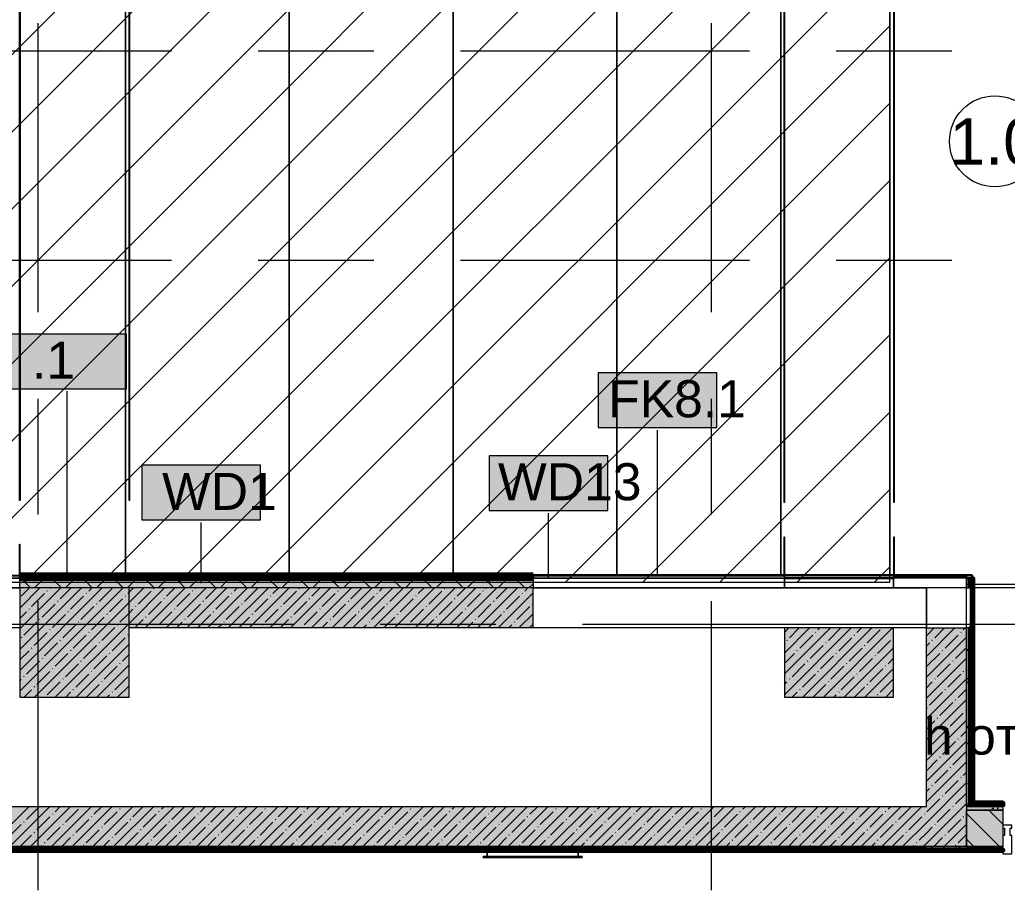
# Model space of a CAD drawing. Header units: millimetres. Extents: x -3817 to 677485, y -22715 to 103890.
# Drawn here: x 353102 to 358527, y 15459 to 20239 of the extents above; entities that cross this region are included whole.
import ezdxf

# ---------------------------------------------------------------- set-up
doc = ezdxf.new("R2010")
doc.units = ezdxf.units.MM
doc.layers.add('PDF _Геометрия', color=7, linetype='Continuous', true_color=0x1d1d1d)
doc.layers.add('PDF _Сплошная заливка', color=7, linetype='Continuous', true_color=0xffffff)
doc.layers.add('PDF _Текст', color=7, linetype='Continuous')
doc.styles.add('PDF GOST-Common', font='arial.ttf')

msp = doc.modelspace()

# ---------------------------------------------------------------- hatches: boundary and pattern name
at = {"layer": 'PDF _Сплошная заливка', "true_color": 0xff8000, "transparency": 33554559}
h = msp.add_hatch(color=30, dxfattribs=at)
h.paths.add_polyline_path([(357902.9, 17172), (357902.9, 17185), (357303.9, 17185), (357303.9, 17172)], flags=0)
h.paths.add_polyline_path([(358333.9, 17172), (358333.9, 17189), (358332.9, 17187), (358332.9, 17185), (358302.9, 17185), (358302.9, 17172), (358332.9, 17172)], flags=0)
h.paths.add_polyline_path([(349617.4, 17172), (349802.6, 17172), (349802.6, 17185), (349202.9, 17185), (349202.9, 17172), (349281.9, 17172)], flags=0)
h.paths.add_polyline_path([(357301.9, 17187), (357301.9, 17189), (355922.9, 17187)], flags=0)
h = msp.add_hatch(color=30, dxfattribs=at)
h.paths.add_polyline_path([(355922.9, 17172), (355922.9, 17189), (353102.9, 17187), (353102.9, 17172), (355656.5, 17172)], flags=0)
h.paths.add_polyline_path([(351544.9, 17172), (352242.9, 17172), (352242.9, 17189), (350786.8, 17187), (350786.8, 17172.5), (351544.9, 17172.5)], flags=0)
at = {"layer": 'PDF _Сплошная заливка', "transparency": 33554559}
h = msp.add_hatch(color=256, dxfattribs=at)
h.paths.add_polyline_path([(350786.8, 17119), (352242.9, 17119), (352242.9, 17159), (351567.4, 17159), (351567.4, 17155.5), (350786.8, 17155.5), (350786.8, 17136.5)], flags=0)
h.paths.add_polyline_path([(353102.9, 17119), (355922.9, 17119), (355922.9, 17159), (353102.9, 17159)], flags=0)
at = {"layer": 'PDF _Сплошная заливка', "true_color": 0xc0c0c0, "transparency": 33554559}
h = msp.add_hatch(color=9, dxfattribs=at)
h.paths.add_polyline_path([(351567.4, 17159), (352242.9, 17159), (352242.9, 17172), (351544.9, 17172), (351546.6, 17160.5), (351567.4, 17160.5)], flags=0)
h.paths.add_polyline_path([(355656.5, 17159), (355922.9, 17159), (355922.9, 17172), (353102.9, 17172), (353102.9, 17159)], flags=0)
at = {"layer": 'PDF _Сплошная заливка', "true_color": 0xff0080, "transparency": 33554559}
for points in [[(358332.9, 16899), (358339.9, 16899), (358339.9, 17172), (358332.9, 17172), (358332.9, 17119)], [(358322.9, 15936), (358339.9, 15936), (358339.9, 16899), (358322.9, 16899), (358322.9, 16342.1)]]:
    msp.add_hatch(color=230, dxfattribs=at).paths.add_polyline_path(points)
at = {"layer": 'PDF _Сплошная заливка', "transparency": 33554559}
h = msp.add_hatch(color=256, dxfattribs=at)
h.paths.add_polyline_path([(350786.8, 16899), (352242.9, 16899), (352242.9, 17119), (350786.8, 17119), (350786.8, 17048.2)], flags=0)
h.paths.add_polyline_path([(355922.9, 16899), (355922.9, 17119), (353702.9, 17119), (353702.9, 16899), (355656.5, 16899)], flags=0)
h.paths.add_polyline_path([(348342.9, 16899), (348342.9, 17119), (346003.1, 17119), (346003.1, 16899), (348275.4, 16899)], flags=0)
h.paths.add_polyline_path([(344102.9, 16899), (345403.1, 16899), (345403.1, 17119), (341722.9, 17119), (341722.9, 16899), (343162.9, 16899)], flags=0)
for points in [[(353102.9, 16519), (353702.9, 16519), (353702.9, 17119), (353102.9, 17119), (353102.9, 16899)], [(356998.5, 15699), (358082.9, 15699), (358082.9, 15919), (347502.9, 15919), (347502.9, 15699), (356327.5, 15699)]]:
    msp.add_hatch(color=256, dxfattribs=at).paths.add_polyline_path(points)
h = msp.add_hatch(color=256, dxfattribs=at)
h.paths.add_polyline_path([(358340.5, 15699), (358503.1, 15699), (358503.1, 15899), (358302.9, 15899), (358302.9, 15699)], flags=0)
h.paths.add_polyline_path([(360103.1, 15699), (360302.9, 15699), (360302.9, 15899), (360103.1, 15899)], flags=0)
at = {"layer": 'PDF _Сплошная заливка', "true_color": 0xff8000, "transparency": 33554559}
h = msp.add_hatch(color=30, dxfattribs=at)
h.paths.add_polyline_path([(360165.9, 15919), (360165.9, 15936), (360103.1, 15936), (360103.1, 15919)], flags=0)
h.paths.add_polyline_path([(358340.5, 15919), (358503.1, 15919), (358503.1, 15936), (358322.9, 15936), (358322.9, 15919)], flags=0)
at = {"layer": 'PDF _Сплошная заливка', "transparency": 33554559}
h = msp.add_hatch(color=256, dxfattribs=at)
h.paths.add_polyline_path([(358340.5, 15679), (358503.1, 15679), (358503.1, 15699), (347522.9, 15699), (347522.9, 15679), (356998.5, 15679)], flags=0)
h.paths.add_polyline_path([(361502.9, 15679), (361502.9, 15699), (360103.1, 15699), (360103.1, 15679), (361024.6, 15679)], flags=0)

# ---------------------------------------------------------------- linework, layer by layer
at = {"layer": 'PDF _Геометрия', "color": 8, "lineweight": 9, "true_color": 0x808080}
msp.add_lwpolyline([(357882.9, 17150), (357882.9, 28419), (349202.9, 28419), (349202.9, 28819), (342052.9, 28819), (342052.9, 26599), (342052.9, 17150)], close=True, dxfattribs=at)
at = {"layer": 'PDF _Геометрия', "color": 9, "lineweight": 9, "true_color": 0xc0c0c0}
for points in [[(353103.9, 27841.3), (353103.9, 17599), (353101.9, 17599), (353101.9, 27841.3)], [(353703.9, 17599), (353703.9, 27841.3), (353705.9, 27841.3), (353705.9, 17599)], [(357303.9, 27841.3), (357303.9, 17588), (357301.9, 17588), (357301.9, 27841.3)], [(357903.9, 17588), (357903.9, 22569), (357905.9, 22569), (357905.9, 17588)], [(357303.9, 17399), (357303.9, 17179), (357301.9, 17179), (357301.9, 17399)], [(357905.9, 17180.5), (357903.9, 17180.5), (357903.9, 17399), (357905.9, 17399)], [(353102.9, 17359), (353102.9, 17179), (353101.9, 17179), (353101.9, 17359)], [(358332.9, 17187), (358332.9, 17185), (355922.9, 17185), (355922.9, 17187)], [(355922.9, 17172), (357302.9, 17172)], [(357302.9, 17119), (357302.9, 17172)], [(357902.9, 17181.5), (358302.9, 17181.5), (358302.9, 17119), (358302.9, 17172), (358302.9, 17119), (357902.9, 17119)]]:
    msp.add_lwpolyline(points, close=True, dxfattribs=at)
for points in [[(350160.6, 17150), (357882.9, 24872.2)], [(350584.9, 17150), (357882.9, 24448)], [(351009.2, 17150), (357882.9, 24023.7)], [(351433.4, 17150), (357882.9, 23599.5)], [(351857.7, 17150), (357882.9, 23175.2)], [(352282, 17150), (357882.9, 22750.9)], [(352706.2, 17150), (357882.9, 22326.7)], [(353130.5, 17150), (357882.9, 21902.4)], [(353554.8, 17150), (357882.9, 21478.1)], [(353979, 17150), (357882.9, 21053.9)], [(354403.3, 17150), (357882.9, 20629.6)], [(354827.5, 17150), (357882.9, 20205.3)], [(355251.8, 17150), (357882.9, 19781.1)], [(355676.1, 17150), (357882.9, 19356.8)], [(356100.3, 17150), (357882.9, 18932.6)], [(356524.6, 17150), (357882.9, 18508.3)], [(356948.9, 17150), (357882.9, 18084)], [(357373.1, 17150), (357882.9, 17659.8)], [(357797.4, 17150), (357882.9, 17235.5)], [(351546.6, 17172), (352242.9, 17172), (352242.9, 17119), (353102.9, 17119), (353102.9, 16899), (352242.9, 16899), (350786.8, 16899), (348342.9, 16899), (347502.9, 16899), (347502.9, 15919), (358082.9, 15919), (358082.9, 16899), (358082.9, 17119)], [(357902.9, 17172), (357902.9, 17185), (358302.9, 17185), (358302.9, 17172), (357902.9, 17172), (357902.9, 17119), (357302.9, 17119), (355922.9, 17119), (353102.9, 17119), (352242.9, 17119), (350786.8, 17119), (349802.6, 17119), (349202.9, 17119), (349202.9, 17172), (348342.9, 17172), (348342.9, 17119), (350786.8, 17119), (350786.8, 17172), (349802.6, 17172)], [(353102.9, 17172), (353102.9, 17185), (352242.9, 17185), (353102.9, 17185), (353102.9, 17187), (352242.9, 17187), (352242.9, 17185), (352242.9, 17172), (353102.9, 17172), (355922.9, 17172), (355922.9, 17119), (358082.9, 17119), (358082.9, 16899), (355922.9, 16899), (353702.9, 16899)], [(355922.9, 16899), (355922.9, 17119), (353102.9, 17119), (353102.9, 17172), (352242.9, 17172)], [(355922.9, 17172), (355922.9, 17185), (357302.9, 17185), (357302.9, 17172)], [(357902.9, 17172), (357902.9, 17119), (357902.9, 17172)], [(358322.9, 16899), (358324.9, 16899), (358324.9, 17172), (358322.9, 17172), (358322.9, 16899), (358322.9, 15919), (358302.9, 15919), (358322.9, 15919)], [(358082.9, 16899), (358302.9, 16899), (358302.9, 17119), (358322.9, 17119), (358322.9, 16899), (358302.9, 16899)], [(358302.9, 17139), (358315.9, 17139)], [(358340.5, 17139), (360265.9, 17139)], [(360165.9, 17119), (358340.5, 17119)], [(358503.1, 15919), (358503.1, 15899), (358503.1, 15699), (358503.1, 15679), (347522.9, 15679)], [(358302.9, 15699), (358082.9, 15699)]]:
    msp.add_lwpolyline(points, dxfattribs=at)
at = {"layer": 'PDF _Геометрия', "color": 253, "lineweight": 13, "true_color": 0xaaaaaa}
for points in [[(353682.9, 21119), (353682.9, 17189), (353682.9, 21119), (353703.9, 21119)], [(354582.9, 21119), (354582.9, 17189), (354582.9, 21119), (355182.9, 21119)], [(355482.9, 21119), (355482.9, 17189), (355482.9, 21119), (356082.9, 21119)], [(356382.9, 21119), (356382.9, 17189), (356382.9, 21119), (356982.9, 21119)], [(357282.9, 21119), (357282.9, 17189), (357282.9, 21119), (357301.9, 21119)], [(357303.9, 21119), (357882.9, 21119), (357882.9, 17189), (357882.9, 21119)]]:
    msp.add_lwpolyline(points, dxfattribs=at)
at = {"layer": 'PDF _Геометрия', "color": 253, "lineweight": 9, "true_color": 0xaaaaaa}
for points in [[(353202.9, 18633.7), (353202.9, 20221.2)], [(356902.9, 18633.7), (356902.9, 20221.2)], [(352349.1, 20069), (353936.6, 20069)], [(354412.9, 20069), (355047.9, 20069)], [(355524.1, 20069), (357111.6, 20069)], [(357587.9, 20069), (358222.9, 20069)], [(352349.1, 18919), (353936.6, 18919)], [(354412.9, 18919), (355047.9, 18919)], [(355524.1, 18919), (357111.6, 18919)], [(357587.9, 18919), (358222.9, 18919)], [(353202.9, 17522.4), (353202.9, 18157.4)], [(356902.9, 17522.4), (356902.9, 18157.4)], [(353202.9, 15458.7), (353202.9, 17046.2)], [(356902.9, 15458.7), (356902.9, 17046.2)], [(353019.1, 16919), (354606.6, 16919)], [(355082.9, 16919), (355717.9, 16919)], [(356194.1, 16919), (358052.9, 16919), (360552.9, 16919)]]:
    msp.add_lwpolyline(points, dxfattribs=at)
at = {"layer": 'PDF _Геометрия', "color": 7, "lineweight": 9}
for points in [[(353689.4, 18512.6), (353036.3, 18512.6), (353036.3, 18212.6), (353689.4, 18212.6)], [(356932.7, 18300), (356279.6, 18300), (356279.6, 18000), (356932.7, 18000)], [(356333.7, 17844.1), (355680.6, 17844.1), (355680.6, 17544.1), (356333.7, 17544.1)], [(354425.5, 17792.7), (353772.4, 17792.7), (353772.4, 17492.7), (354425.5, 17492.7)], [(353702.9, 17119), (353102.9, 17119), (353102.9, 16519), (353702.9, 16519)]]:
    msp.add_lwpolyline(points, close=True, dxfattribs=at)
for points in [[(353362.8, 17180.5), (353362.8, 18198.7)], [(356606.1, 17186), (356606.1, 17986.1)], [(356007.2, 17178.5), (356007.2, 17530.2)], [(354099, 17145.5), (354099, 17478.8)], [(355922.9, 17159), (353102.9, 17159)], [(357302.9, 16899), (357302.9, 16519), (357902.9, 16519), (357902.9, 16899)], [(358302.9, 15919), (358302.9, 16899), (358302.9, 15919), (358302.9, 15899), (358503.1, 15899), (358302.9, 15899), (358302.9, 15699), (358503.1, 15699), (358302.9, 15699), (358302.9, 15899)], [(358503.1, 15919), (358322.9, 15919)], [(347522.9, 15699), (358082.9, 15699), (347522.9, 15699), (347502.9, 15699), (347502.9, 15579), (347502.9, 15699)], [(356169.9, 15644), (356169.9, 15656), (356169.9, 15672), (356169.9, 15678), (356169.9, 15644), (355669.9, 15644), (355669.9, 15678), (355669.9, 15672), (355669.9, 15656), (355669.9, 15644)], [(355647.4, 15639), (355647.4, 15644), (355647.4, 15639)], [(356170.2, 15644), (356192.4, 15644), (356192.4, 15639), (356192.4, 15644), (355647.4, 15644), (355656.5, 15644)], [(355647.4, 15639), (356192.4, 15639), (355647.4, 15639)], [(355677.4, 15639), (356162.4, 15639), (355677.4, 15639)]]:
    msp.add_lwpolyline(points, dxfattribs=at)
at = {"layer": 'PDF _Геометрия', "color": 30, "lineweight": 70, "true_color": 0xff8000}
for points in [[(355922.9, 17189), (353102.9, 17189)], [(355922.9, 17172), (353102.9, 17172)], [(358322.9, 15936), (358322.9, 15919)], [(358503.1, 15919), (358503.1, 15936), (358339.9, 15936)]]:
    msp.add_lwpolyline(points, dxfattribs=at)
at = {"layer": 'PDF _Геометрия', "color": 30, "lineweight": 30, "true_color": 0xff8000}
for points in [[(353102.9, 17189), (353102.9, 17172)], [(355922.9, 17172), (355922.9, 17189), (357301.9, 17189)], [(357902.9, 17172), (357302.9, 17172)], [(357303.8, 17189), (357903.9, 17189)], [(357905.8, 17189), (358333.9, 17189), (358333.9, 17172), (358324.9, 17172), (358332.9, 17172), (358332.9, 16899), (358315.9, 16899)], [(358315.9, 17119), (358315.9, 17172), (358322.9, 17172), (358302.9, 17172)]]:
    msp.add_lwpolyline(points, dxfattribs=at)
at = {"layer": 'PDF _Геометрия', "lineweight": 9}
for points in [[(353161.7, 17119), (353121.7, 17159)], [(353224.3, 17159), (353184.3, 17119)], [(353331.4, 17119), (353291.4, 17159)], [(353394.1, 17159), (353354.1, 17119)], [(353501.1, 17119), (353461.1, 17159)], [(353563.8, 17159), (353523.8, 17119)], [(353670.8, 17119), (353630.8, 17159)], [(353733.5, 17159), (353693.5, 17119)], [(353840.5, 17119), (353800.5, 17159)], [(353903.2, 17159), (353863.2, 17119)], [(354010.2, 17119), (353970.2, 17159)], [(354072.9, 17159), (354032.9, 17119)], [(354179.9, 17119), (354139.9, 17159)], [(354242.6, 17159), (354202.6, 17119)], [(354349.6, 17119), (354309.6, 17159)], [(354412.3, 17159), (354372.3, 17119)], [(354519.3, 17119), (354479.3, 17159)], [(354582, 17159), (354542, 17119)], [(354689, 17119), (354649, 17159)], [(354751.7, 17159), (354711.7, 17119)], [(354858.7, 17119), (354818.7, 17159)], [(354921.4, 17159), (354881.4, 17119)], [(355028.4, 17119), (354988.4, 17159)], [(355091.1, 17159), (355051.1, 17119)], [(355198.1, 17119), (355158.1, 17159)], [(355260.8, 17159), (355220.8, 17119)], [(355367.8, 17119), (355327.8, 17159)], [(355430.5, 17159), (355390.5, 17119)], [(355537.5, 17119), (355497.5, 17159)], [(355600.2, 17159), (355560.2, 17119)], [(355707.2, 17119), (355667.2, 17159)], [(355769.9, 17159), (355729.9, 17119)], [(355876.9, 17119), (355836.9, 17159)], [(353102.9, 17008.4), (353213.5, 17119)], [(353102.9, 16894.3), (353327.6, 17119)], [(353102.9, 16780.3), (353441.6, 17119)], [(353102.9, 16666.2), (353555.7, 17119)], [(353102.9, 16552.2), (353669.7, 17119)], [(353110.8, 17073.3), (353156.5, 17119)], [(353183.8, 16519), (353702.9, 17038.1), (353783.8, 17119)], [(353253.4, 17101.8), (353255.7, 17104.2)], [(353267.6, 17116.1), (353270.5, 17119)], [(353297.8, 16519), (353702.9, 16924.1), (353897.8, 17119)], [(353324.6, 17059), (353384.6, 17119)], [(353467.2, 17087.6), (353469.6, 17089.9)], [(353481.5, 17101.8), (353498.6, 17119)], [(353538.5, 17044.8), (353609.8, 17116.1)], [(353695.3, 17087.6), (353702.9, 17095.2), (353726.7, 17119)], [(353752.3, 17030.5), (353823.6, 17101.8)], [(353791.9, 16899), (354011.9, 17119)], [(353837.9, 17116.1), (353840.2, 17118.4)], [(353905.9, 16899), (354125.9, 17119)], [(353909.1, 17073.3), (353954.8, 17119)], [(354020, 16899), (354240, 17119)], [(354051.7, 17101.8), (354054.1, 17104.2)], [(354066, 17116.1), (354068.9, 17119)], [(354123, 17059), (354182.9, 17119)], [(354134, 16899), (354354, 17119)], [(354248.1, 16899), (354468.1, 17119)], [(354265.5, 17087.6), (354267.9, 17089.9)], [(354279.8, 17101.8), (354297, 17119)], [(354336.8, 17044.8), (354408.1, 17116.1)], [(354362.1, 16899), (354582.1, 17119)], [(354476.2, 16899), (354696.2, 17119)], [(354493.6, 17087.6), (354525.1, 17119)], [(354550.7, 17030.5), (354621.9, 17101.8)], [(354590.2, 16899), (354810.2, 17119)], [(354636.2, 17116.1), (354638.6, 17118.4)], [(354704.3, 16899), (354924.3, 17119)], [(354707.5, 17073.3), (354753.2, 17119)], [(354818.3, 16899), (355038.3, 17119)], [(354850, 17101.8), (354852.4, 17104.2)], [(354864.3, 17116.1), (354867.2, 17119)], [(354921.3, 17059), (354981.3, 17119)], [(354932.4, 16899), (355152.4, 17119)], [(355046.4, 16899), (355266.4, 17119)], [(355063.9, 17087.6), (355066.3, 17089.9)], [(355078.1, 17101.8), (355095.3, 17119)], [(355135.2, 17044.8), (355206.4, 17116.1)], [(355160.5, 16899), (355380.5, 17119)], [(355274.5, 16899), (355494.5, 17119)], [(355292, 17087.6), (355323.4, 17119)], [(355349, 17030.5), (355420.3, 17101.8)], [(355388.6, 16899), (355608.6, 17119)], [(355434.5, 17116.1), (355436.9, 17118.4)], [(355502.6, 16899), (355722.6, 17119)], [(355505.8, 17073.3), (355551.5, 17119)], [(355616.7, 16899), (355836.7, 17119)], [(355648.4, 17101.8), (355650.8, 17104.2)], [(355662.6, 17116.1), (355665.6, 17119)], [(355719.7, 17059), (355779.6, 17119)], [(355730.7, 16899), (355922.9, 17091.2)], [(355862.2, 17087.6), (355864.6, 17089.9)], [(355876.5, 17101.8), (355893.7, 17119)], [(355922.9, 17142.3), (355899.6, 17119)], [(353167.8, 17016.3), (353239.1, 17087.6)], [(353310.4, 17044.8), (353312.7, 17047.2)], [(353381.7, 17002), (353452.9, 17073.3)], [(353595.5, 16987.8), (353666.8, 17059)], [(353681, 17073.3), (353683.4, 17075.7)], [(353809.3, 16973.5), (353880.6, 17044.8)], [(353894.9, 17059), (353897.3, 17061.4)], [(353966.2, 17016.3), (354037.4, 17087.6)], [(354108.7, 17044.8), (354111.1, 17047.2)], [(354180, 17002), (354251.3, 17073.3)], [(354393.8, 16987.8), (354465.1, 17059)], [(354479.4, 17073.3), (354481.8, 17075.7)], [(354607.7, 16973.5), (354679, 17044.8)], [(354693.2, 17059), (354695.6, 17061.4)], [(354764.5, 17016.3), (354835.8, 17087.6)], [(354907.1, 17044.8), (354909.4, 17047.2)], [(354978.3, 17002), (355049.6, 17073.3)], [(355192.2, 16987.8), (355263.5, 17059)], [(355277.7, 17073.3), (355280.1, 17075.7)], [(355406, 16973.5), (355477.3, 17044.8)], [(355491.6, 17059), (355493.9, 17061.4)], [(355562.8, 17016.3), (355634.1, 17087.6)], [(355705.4, 17044.8), (355707.8, 17047.2)], [(355776.7, 17002), (355848, 17073.3)], [(353102.9, 16951.3), (353139.3, 16987.8)], [(353153.6, 17002), (353155.9, 17004.4)], [(353224.8, 16959.2), (353296.1, 17030.5)], [(353367.4, 16987.8), (353369.8, 16990.1)], [(353438.7, 16945), (353510, 17016.3)], [(353524.2, 17030.5), (353526.6, 17032.9)], [(353652.5, 16930.7), (353702.9, 16981.1), (353723.8, 17002)], [(353738.1, 17016.3), (353740.4, 17018.6)], [(353866.4, 16916.5), (353937.6, 16987.8)], [(353951.9, 17002), (353954.3, 17004.4)], [(354023.2, 16959.2), (354094.5, 17030.5)], [(354165.7, 16987.8), (354168.1, 16990.1)], [(354237, 16945), (354308.3, 17016.3)], [(354322.6, 17030.5), (354324.9, 17032.9)], [(354450.9, 16930.7), (354522.2, 17002)], [(354536.4, 17016.3), (354538.8, 17018.6)], [(354664.7, 16916.5), (354736, 16987.8)], [(354750.2, 17002), (354752.6, 17004.4)], [(354821.5, 16959.2), (354892.8, 17030.5)], [(354964.1, 16987.8), (354966.5, 16990.1)], [(355035.4, 16945), (355106.7, 17016.3)], [(355120.9, 17030.5), (355123.3, 17032.9)], [(355249.2, 16930.7), (355320.5, 17002)], [(355334.8, 17016.3), (355337.1, 17018.6)], [(355463.1, 16916.5), (355534.3, 16987.8)], [(355548.6, 17002), (355551, 17004.4)], [(355619.9, 16959.2), (355691.2, 17030.5)], [(355762.4, 16987.8), (355764.8, 16990.1)], [(355833.7, 16945), (355905, 17016.3)], [(355919.3, 17030.5), (355921.6, 17032.9)], [(353125, 16859.5), (353196.3, 16930.7)], [(353210.6, 16945), (353213, 16947.4)], [(353281.9, 16902.2), (353353.1, 16973.5)], [(353424.4, 16930.7), (353426.8, 16933.1)], [(353495.7, 16888), (353567, 16959.2)], [(353581.2, 16973.5), (353583.6, 16975.9)], [(353734.8, 16899), (353780.8, 16945)], [(353795.1, 16959.2), (353797.5, 16961.6)], [(353962.9, 16899), (353994.7, 16930.7)], [(354008.9, 16945), (354011.3, 16947.4)], [(354080.2, 16902.2), (354151.5, 16973.5)], [(354222.8, 16930.7), (354225.1, 16933.1)], [(354305.1, 16899), (354365.3, 16959.2)], [(354379.6, 16973.5), (354382, 16975.9)], [(354533.2, 16899), (354579.2, 16945)], [(354593.4, 16959.2), (354595.8, 16961.6)], [(354761.3, 16899), (354793, 16930.7)], [(354807.3, 16945), (354809.6, 16947.4)], [(354878.6, 16902.2), (354949.8, 16973.5)], [(355021.1, 16930.7), (355023.5, 16933.1)], [(355103.4, 16899), (355163.7, 16959.2)], [(355177.9, 16973.5), (355180.3, 16975.9)], [(355331.5, 16899), (355377.5, 16945)], [(355391.8, 16959.2), (355394.1, 16961.6)], [(355559.6, 16899), (355591.4, 16930.7)], [(355605.6, 16945), (355608, 16947.4)], [(355676.9, 16902.2), (355748.2, 16973.5)], [(355819.5, 16930.7), (355821.8, 16933.1)], [(355844.8, 16899), (355922.9, 16977.1)], [(353182.1, 16802.4), (353253.4, 16873.7)], [(353267.6, 16888), (353270, 16890.3)], [(353338.9, 16845.2), (353410.2, 16916.5)], [(353481.5, 16873.7), (353483.8, 16876.1)], [(353552.7, 16830.9), (353624, 16902.2)], [(353638.3, 16916.5), (353640.6, 16918.9)], [(353852.1, 16902.2), (353854.5, 16904.6)], [(354191, 16899), (354208.5, 16916.5)], [(354419.1, 16899), (354422.4, 16902.2)], [(354436.6, 16916.5), (354439, 16918.9)], [(354650.5, 16902.2), (354652.8, 16904.6)], [(354989.4, 16899), (355006.9, 16916.5)], [(355217.5, 16899), (355220.7, 16902.2)], [(355235, 16916.5), (355237.3, 16918.9)], [(355448.8, 16902.2), (355451.2, 16904.6)], [(355787.7, 16899), (355805.2, 16916.5)], [(355901.8, 16899), (355922.9, 16920.1)], [(357302.9, 16874.5), (357327.4, 16899)], [(357302.9, 16760.5), (357441.4, 16899)], [(357302.9, 16646.4), (357555.5, 16899)], [(357302.9, 16532.4), (357669.5, 16899)], [(357330.6, 16845.2), (357384.4, 16899)], [(357403.6, 16519), (357783.6, 16899)], [(357473.2, 16873.7), (357475.5, 16876.1)], [(357487.4, 16888), (357498.5, 16899)], [(357517.6, 16519), (357897.6, 16899)], [(357544.5, 16830.9), (357612.5, 16899)], [(357701.3, 16873.7), (357726.6, 16899)], [(357758.3, 16816.7), (357829.6, 16888)], [(358082.9, 16856.2), (358125.7, 16899)], [(358082.9, 16742.1), (358239.8, 16899)], [(358129, 16845.2), (358182.8, 16899)], [(358271.5, 16873.7), (358273.9, 16876.1)], [(358285.8, 16888), (358296.8, 16899)], [(353110.8, 16845.2), (353113.2, 16847.6)], [(353324.6, 16830.9), (353327, 16833.3)], [(353395.9, 16788.2), (353467.2, 16859.5)], [(353538.5, 16816.7), (353540.8, 16819.1)], [(353609.8, 16773.9), (353681, 16845.2)], [(353695.3, 16859.5), (353697.7, 16861.8)], [(357316.4, 16830.9), (357318.7, 16833.3)], [(357387.6, 16788.2), (357458.9, 16859.5)], [(357530.2, 16816.7), (357532.6, 16819.1)], [(357601.5, 16773.9), (357672.8, 16845.2)], [(357687, 16859.5), (357689.4, 16861.8)], [(357815.3, 16759.7), (357886.6, 16830.9)], [(357900.9, 16845.2), (357902.9, 16847.2)], [(358082.9, 16628.1), (358302.9, 16848.1)], [(358114.7, 16830.9), (358117.1, 16833.3)], [(358186, 16788.2), (358257.3, 16859.5)], [(353102.9, 16723.3), (353153.6, 16773.9)], [(353167.8, 16788.2), (353170.2, 16790.5)], [(353239.1, 16745.4), (353310.4, 16816.7)], [(353381.7, 16773.9), (353384, 16776.3)], [(353411.9, 16519), (353702.9, 16810)], [(353452.9, 16731.2), (353524.2, 16802.4)], [(357373.4, 16773.9), (357375.8, 16776.3)], [(357444.7, 16731.2), (357515.9, 16802.4)], [(357631.7, 16519), (357902.9, 16790.2)], [(357658.5, 16716.9), (357729.8, 16788.2)], [(357744, 16802.4), (357746.4, 16804.8)], [(358082.9, 16799.1), (358100.4, 16816.7)], [(358171.7, 16773.9), (358174.1, 16776.3)], [(358243, 16731.2), (358302.9, 16791)], [(353139.3, 16645.6), (353210.6, 16716.9)], [(353224.8, 16731.2), (353227.2, 16733.5)], [(353296.1, 16688.4), (353367.4, 16759.7)], [(353438.7, 16716.9), (353441.1, 16719.3)], [(353510, 16674.1), (353581.2, 16745.4)], [(353595.5, 16759.7), (353597.9, 16762)], [(353666.8, 16716.9), (353702.9, 16753)], [(357302.9, 16703.4), (357359.1, 16759.7)], [(357430.4, 16716.9), (357432.8, 16719.3)], [(357501.7, 16674.1), (357573, 16745.4)], [(357587.2, 16759.7), (357589.6, 16762)], [(357715.5, 16659.9), (357786.8, 16731.2)], [(357801.1, 16745.4), (357803.4, 16747.8)], [(357872.3, 16702.6), (357902.9, 16733.2)], [(358082.9, 16514), (358302.9, 16734)], [(358086.2, 16688.4), (358157.5, 16759.7)], [(358228.8, 16716.9), (358231.1, 16719.3)], [(353196.3, 16588.6), (353267.6, 16659.9)], [(353281.9, 16674.1), (353284.2, 16676.5)], [(353353.1, 16631.4), (353424.4, 16702.6)], [(353495.7, 16659.9), (353498.1, 16662.2)], [(353525.9, 16519), (353702.9, 16696)], [(353567, 16617.1), (353638.3, 16688.4)], [(353652.5, 16702.6), (353654.9, 16705)], [(357344.9, 16631.4), (357416.2, 16702.6)], [(357487.4, 16659.9), (357489.8, 16662.2)], [(357558.7, 16617.1), (357630, 16688.4)], [(357644.2, 16702.6), (357646.6, 16705)], [(357745.7, 16519), (357902.9, 16676.2)], [(357772.6, 16602.8), (357843.8, 16674.1)], [(357858.1, 16688.4), (357860.5, 16690.8)], [(358143.2, 16631.4), (358214.5, 16702.6)], [(358285.8, 16659.9), (358288.1, 16662.2)], [(358300, 16674.1), (358302.9, 16677)], [(353102.9, 16609.2), (353110.8, 16617.1)], [(353125, 16631.4), (353127.4, 16633.7)], [(353253.4, 16531.6), (353324.6, 16602.8)], [(353338.9, 16617.1), (353341.3, 16619.5)], [(353410.2, 16574.3), (353481.5, 16645.6)], [(353552.7, 16602.8), (353555.1, 16605.2)], [(353624, 16560.1), (353695.3, 16631.4)], [(357302.9, 16589.4), (357316.4, 16602.8)], [(357330.6, 16617.1), (357333, 16619.5)], [(357401.9, 16574.3), (357473.2, 16645.6)], [(357544.5, 16602.8), (357546.8, 16605.2)], [(357615.7, 16560.1), (357687, 16631.4)], [(357701.3, 16645.6), (357703.6, 16648)], [(357829.6, 16545.8), (357900.9, 16617.1)], [(358082.9, 16400), (358302.9, 16620)], [(358082.9, 16571), (358114.7, 16602.8)], [(358129, 16617.1), (358131.3, 16619.5)], [(358200.2, 16574.3), (358271.5, 16645.6)], [(353126.7, 16519), (353167.8, 16560.1)], [(353182.1, 16574.3), (353184.4, 16576.7)], [(353395.9, 16560.1), (353398.3, 16562.4)], [(353468.9, 16519), (353538.5, 16588.6)], [(353609.8, 16545.8), (353612.1, 16548.2)], [(353640, 16519), (353702.9, 16581.9)], [(357387.6, 16560.1), (357390, 16562.4)], [(357460.6, 16519), (357530.2, 16588.6)], [(357601.5, 16545.8), (357603.9, 16548.2)], [(357688.7, 16519), (357744, 16574.3)], [(357758.3, 16588.6), (357760.7, 16591)], [(357859.8, 16519), (357902.9, 16562.1)], [(358186, 16560.1), (358188.4, 16562.4)], [(358257.3, 16517.3), (358302.9, 16562.9)], [(353240.8, 16519), (353241.5, 16519.7)], [(353354.8, 16519), (353381.7, 16545.8)], [(353582.9, 16519), (353595.5, 16531.6)], [(353697, 16519), (353702.9, 16524.9)], [(357346.6, 16519), (357373.4, 16545.8)], [(357574.7, 16519), (357587.2, 16531.6)], [(357815.3, 16531.6), (357817.7, 16533.9)], [(358082.9, 16285.9), (358302.9, 16505.9)], [(358100.4, 16474.5), (358171.7, 16545.8)], [(358243, 16503.1), (358245.4, 16505.4)], [(358086.2, 16460.3), (358088.6, 16462.7)], [(358157.5, 16417.5), (358228.8, 16488.8)], [(358300, 16446), (358302.4, 16448.4)], [(358082.9, 16171.9), (358302.9, 16391.9)], [(358082.9, 16342.9), (358129, 16389)], [(358143.2, 16403.3), (358145.6, 16405.6)], [(358214.5, 16360.5), (358285.8, 16431.8)], [(358114.7, 16260.7), (358186, 16332)], [(358200.2, 16346.2), (358202.6, 16348.6)], [(358271.5, 16303.5), (358302.9, 16334.8)], [(358082.9, 16057.8), (358302.9, 16277.8)], [(358171.7, 16203.7), (358243, 16275)], [(358257.3, 16289.2), (358259.6, 16291.6)], [(358082.9, 16228.9), (358086.2, 16232.2)], [(358100.4, 16246.4), (358102.8, 16248.8)], [(358082.9, 16114.8), (358143.2, 16175.2)], [(358157.5, 16189.4), (358159.8, 16191.8)], [(358228.8, 16146.6), (358300, 16217.9)], [(358082.9, 15943.8), (358302.9, 16163.8)], [(358129, 16046.9), (358200.2, 16118.1)], [(358214.5, 16132.4), (358216.9, 16134.8)], [(358186, 15989.8), (358257.3, 16061.1)], [(358271.5, 16075.4), (358273.9, 16077.7)], [(358285.8, 16089.6), (358302.9, 16106.7)], [(357952.2, 15699), (358082.9, 15829.7), (358302.9, 16049.7)], [(358082.9, 16000.8), (358100.4, 16018.3)], [(358114.7, 16032.6), (358117.1, 16035)], [(358086.2, 15890), (358157.5, 15961.3)], [(358171.7, 15975.6), (358174.1, 15977.9)], [(358243, 15932.8), (358302.9, 15992.7)], [(352934, 15699), (353154, 15919)], [(353048.1, 15699), (353268.1, 15919)], [(353139.3, 15847.3), (353210.6, 15918.5)], [(353162.1, 15699), (353382.1, 15919)], [(353276.2, 15699), (353496.2, 15919)], [(353296.1, 15890), (353325.1, 15919)], [(353353.1, 15833), (353424.4, 15904.3)], [(353390.2, 15699), (353610.2, 15919)], [(353438.7, 15918.5), (353439.1, 15919)], [(353504.3, 15699), (353724.3, 15919)], [(353510, 15875.8), (353553.2, 15919)], [(353618.3, 15699), (353838.3, 15919)], [(353652.5, 15904.3), (353654.9, 15906.7)], [(353666.8, 15918.5), (353667.2, 15919)], [(353723.8, 15861.5), (353781.3, 15919)], [(353732.4, 15699), (353952.4, 15919)], [(353846.4, 15699), (354066.4, 15919)], [(353880.6, 15904.3), (353895.3, 15919)], [(353937.6, 15847.3), (354008.9, 15918.5)], [(353960.5, 15699), (354180.5, 15919)], [(354074.5, 15699), (354294.5, 15919)], [(354094.5, 15890), (354123.4, 15919)], [(354151.5, 15833), (354222.8, 15904.3)], [(354188.6, 15699), (354408.6, 15919)], [(354237, 15918.5), (354237.5, 15919)], [(354302.6, 15699), (354522.6, 15919)], [(354308.3, 15875.8), (354351.5, 15919)], [(354416.7, 15699), (354636.7, 15919)], [(354450.9, 15904.3), (354453.2, 15906.7)], [(354465.1, 15918.5), (354465.6, 15919)], [(354522.2, 15861.5), (354579.6, 15919)], [(354530.7, 15699), (354750.7, 15919)], [(354644.8, 15699), (354864.8, 15919)], [(354679, 15904.3), (354693.7, 15919)], [(354736, 15847.3), (354807.3, 15918.5)], [(354758.8, 15699), (354978.8, 15919)], [(354872.9, 15699), (355092.9, 15919)], [(354892.8, 15890), (354921.8, 15919)], [(354949.8, 15833), (355021.1, 15904.3)], [(354986.9, 15699), (355206.9, 15919)], [(355035.4, 15918.5), (355035.8, 15919)], [(355100.9, 15699), (355320.9, 15919)], [(355106.7, 15875.8), (355149.9, 15919)], [(355215, 15699), (355435, 15919)], [(355249.2, 15904.3), (355251.6, 15906.7)], [(355263.5, 15918.5), (355263.9, 15919)], [(355320.5, 15861.5), (355378, 15919)], [(355329, 15699), (355549, 15919)], [(355443.1, 15699), (355663.1, 15919)], [(355477.3, 15904.3), (355492, 15919)], [(355534.3, 15847.3), (355605.6, 15918.5)], [(355557.1, 15699), (355777.1, 15919)], [(355671.2, 15699), (355891.2, 15919)], [(355691.2, 15890), (355720.1, 15919)], [(355748.2, 15833), (355819.5, 15904.3)], [(355785.2, 15699), (356005.2, 15919)], [(355833.7, 15918.5), (355834.2, 15919)], [(355899.3, 15699), (356119.3, 15919)], [(355905, 15875.8), (355948.2, 15919)], [(356013.3, 15699), (356233.3, 15919)], [(356047.6, 15904.3), (356049.9, 15906.7)], [(356061.8, 15918.5), (356062.3, 15919)], [(356118.8, 15861.5), (356176.3, 15919)], [(356127.4, 15699), (356347.4, 15919)], [(356241.4, 15699), (356461.4, 15919)], [(356275.7, 15904.3), (356290.4, 15919)], [(356332.7, 15847.3), (356404, 15918.5)], [(356355.5, 15699), (356575.5, 15919)], [(356469.5, 15699), (356689.5, 15919)], [(356489.5, 15890), (356518.5, 15919)], [(356546.5, 15833), (356617.8, 15904.3)], [(356583.6, 15699), (356803.6, 15919)], [(356632.1, 15918.5), (356632.5, 15919)], [(356697.6, 15699), (356917.6, 15919)], [(356703.3, 15875.8), (356746.6, 15919)], [(356811.7, 15699), (357031.7, 15919)], [(356845.9, 15904.3), (356848.3, 15906.7)], [(356860.2, 15918.5), (356860.6, 15919)], [(356917.2, 15861.5), (356974.7, 15919)], [(356925.7, 15699), (357145.7, 15919)], [(357039.8, 15699), (357259.8, 15919)], [(357074, 15904.3), (357088.7, 15919)], [(357131, 15847.3), (357202.3, 15918.5)], [(357153.8, 15699), (357373.8, 15919)], [(357267.9, 15699), (357487.9, 15919)], [(357287.8, 15890), (357316.8, 15919)], [(357344.9, 15833), (357416.2, 15904.3)], [(357381.9, 15699), (357601.9, 15919)], [(357430.4, 15918.5), (357430.9, 15919)], [(357496, 15699), (357716, 15919)], [(357501.7, 15875.8), (357544.9, 15919)], [(357610, 15699), (357830, 15919)], [(357644.2, 15904.3), (357646.6, 15906.7)], [(357658.5, 15918.5), (357659, 15919)], [(357715.5, 15861.5), (357773, 15919)], [(357724.1, 15699), (357944.1, 15919)], [(357838.1, 15699), (358058.1, 15919)], [(357872.3, 15904.3), (357887.1, 15919)], [(357929.4, 15847.3), (358000.7, 15918.5)], [(358066.2, 15699), (358082.9, 15715.7), (358302.9, 15935.7)], [(358143.2, 15833), (358214.5, 15904.3)], [(358228.8, 15918.5), (358231.1, 15920.9)], [(358503.1, 15822.2), (358426.3, 15899)], [(353196.3, 15790.2), (353267.6, 15861.5)], [(353281.9, 15875.8), (353284.2, 15878.2)], [(353410.2, 15776), (353481.5, 15847.3)], [(353495.7, 15861.5), (353498.1, 15863.9)], [(353567, 15818.8), (353638.3, 15890)], [(353709.5, 15847.3), (353711.9, 15849.6)], [(353780.8, 15804.5), (353852.1, 15875.8)], [(353866.4, 15890), (353868.7, 15892.4)], [(353994.7, 15790.2), (354066, 15861.5)], [(354080.2, 15875.8), (354082.6, 15878.2)], [(354208.5, 15776), (354279.8, 15847.3)], [(354294.1, 15861.5), (354296.4, 15863.9)], [(354365.3, 15818.8), (354436.6, 15890)], [(354507.9, 15847.3), (354510.3, 15849.6)], [(354579.2, 15804.5), (354650.5, 15875.8)], [(354664.7, 15890), (354667.1, 15892.4)], [(354793, 15790.2), (354864.3, 15861.5)], [(354878.6, 15875.8), (354880.9, 15878.2)], [(355006.9, 15776), (355078.1, 15847.3)], [(355092.4, 15861.5), (355094.8, 15863.9)], [(355163.7, 15818.8), (355235, 15890)], [(355306.2, 15847.3), (355308.6, 15849.6)], [(355377.5, 15804.5), (355448.8, 15875.8)], [(355463.1, 15890), (355465.4, 15892.4)], [(355591.4, 15790.2), (355662.6, 15861.5)], [(355676.9, 15875.8), (355679.3, 15878.2)], [(355805.2, 15776), (355876.5, 15847.3)], [(355890.7, 15861.5), (355893.1, 15863.9)], [(355962, 15818.8), (356033.3, 15890)], [(356104.6, 15847.3), (356107, 15849.6)], [(356175.9, 15804.5), (356247.1, 15875.8)], [(356261.4, 15890), (356263.8, 15892.4)], [(356389.7, 15790.2), (356461, 15861.5)], [(356475.2, 15875.8), (356477.6, 15878.2)], [(356603.5, 15776), (356674.8, 15847.3)], [(356689.1, 15861.5), (356691.5, 15863.9)], [(356760.4, 15818.8), (356831.6, 15890)], [(356902.9, 15847.3), (356905.3, 15849.6)], [(356974.2, 15804.5), (357045.5, 15875.8)], [(357059.7, 15890), (357062.1, 15892.4)], [(357188.1, 15790.2), (357259.3, 15861.5)], [(357273.6, 15875.8), (357276, 15878.2)], [(357401.9, 15776), (357473.2, 15847.3)], [(357487.4, 15861.5), (357489.8, 15863.9)], [(357558.7, 15818.8), (357630, 15890)], [(357701.3, 15847.3), (357703.6, 15849.6)], [(357772.6, 15804.5), (357843.8, 15875.8)], [(357858.1, 15890), (357860.5, 15892.4)], [(357986.4, 15790.2), (358057.7, 15861.5)], [(358071.9, 15875.8), (358074.3, 15878.2)], [(358200.2, 15776), (358271.5, 15847.3)], [(358285.8, 15861.5), (358288.1, 15863.9)], [(358300, 15875.8), (358302.9, 15878.6)], [(358484.9, 15699), (358302.9, 15881)], [(353039.5, 15747.5), (353110.8, 15818.8)], [(353125, 15833), (353127.4, 15835.4)], [(353253.4, 15733.2), (353324.6, 15804.5)], [(353338.9, 15818.8), (353341.3, 15821.1)], [(353467.2, 15719), (353538.5, 15790.2)], [(353552.7, 15804.5), (353555.1, 15806.9)], [(353624, 15761.7), (353695.3, 15833)], [(353766.6, 15790.2), (353768.9, 15792.6)], [(353837.9, 15747.5), (353909.1, 15818.8)], [(353923.4, 15833), (353925.8, 15835.4)], [(354051.7, 15733.2), (354123, 15804.5)], [(354137.2, 15818.8), (354139.6, 15821.1)], [(354265.5, 15719), (354336.8, 15790.2)], [(354351.1, 15804.5), (354353.4, 15806.9)], [(354422.4, 15761.7), (354493.6, 15833)], [(354564.9, 15790.2), (354567.3, 15792.6)], [(354636.2, 15747.5), (354707.5, 15818.8)], [(354721.7, 15833), (354724.1, 15835.4)], [(354850, 15733.2), (354921.3, 15804.5)], [(354935.6, 15818.8), (354937.9, 15821.1)], [(355063.9, 15719), (355135.2, 15790.2)], [(355149.4, 15804.5), (355151.8, 15806.9)], [(355220.7, 15761.7), (355292, 15833)], [(355363.3, 15790.2), (355365.6, 15792.6)], [(355434.5, 15747.5), (355505.8, 15818.8)], [(355520.1, 15833), (355522.5, 15835.4)], [(355648.4, 15733.2), (355719.7, 15804.5)], [(355733.9, 15818.8), (355736.3, 15821.1)], [(355862.2, 15719), (355933.5, 15790.2)], [(355947.8, 15804.5), (355950.1, 15806.9)], [(356019, 15761.7), (356090.3, 15833)], [(356161.6, 15790.2), (356164, 15792.6)], [(356232.9, 15747.5), (356304.2, 15818.8)], [(356318.4, 15833), (356320.8, 15835.4)], [(356446.7, 15733.2), (356518, 15804.5)], [(356532.3, 15818.8), (356534.6, 15821.1)], [(356660.6, 15719), (356731.9, 15790.2)], [(356746.1, 15804.5), (356748.5, 15806.9)], [(356817.4, 15761.7), (356888.7, 15833)], [(356960, 15790.2), (356962.3, 15792.6)], [(357031.2, 15747.5), (357102.5, 15818.8)], [(357116.8, 15833), (357119.1, 15835.4)], [(357245.1, 15733.2), (357316.4, 15804.5)], [(357330.6, 15818.8), (357333, 15821.1)], [(357458.9, 15719), (357530.2, 15790.2)], [(357544.5, 15804.5), (357546.8, 15806.9)], [(357615.7, 15761.7), (357687, 15833)], [(357758.3, 15790.2), (357760.7, 15792.6)], [(357829.6, 15747.5), (357900.9, 15818.8)], [(357915.1, 15833), (357917.5, 15835.4)], [(358043.4, 15733.2), (358082.9, 15772.7), (358114.7, 15804.5)], [(358129, 15818.8), (358131.3, 15821.1)], [(358180.3, 15699), (358302.9, 15821.6)], [(353105.1, 15699), (353167.8, 15761.7)], [(353182.1, 15776), (353184.4, 15778.4)], [(353333.2, 15699), (353381.7, 15747.5)], [(353395.9, 15761.7), (353398.3, 15764.1)], [(353561.3, 15699), (353595.5, 15733.2)], [(353609.8, 15747.5), (353612.1, 15749.8)], [(353681, 15704.7), (353752.3, 15776)], [(353823.6, 15733.2), (353826, 15735.6)], [(353903.4, 15699), (353966.2, 15761.7)], [(353980.4, 15776), (353982.8, 15778.4)], [(354131.5, 15699), (354180, 15747.5)], [(354194.3, 15761.7), (354196.6, 15764.1)], [(354359.6, 15699), (354393.8, 15733.2)], [(354408.1, 15747.5), (354410.5, 15749.8)], [(354479.4, 15704.7), (354550.7, 15776)], [(354621.9, 15733.2), (354624.3, 15735.6)], [(354701.8, 15699), (354764.5, 15761.7)], [(354778.8, 15776), (354781.1, 15778.4)], [(354929.9, 15699), (354978.3, 15747.5)], [(354992.6, 15761.7), (354995, 15764.1)], [(355158, 15699), (355192.2, 15733.2)], [(355206.4, 15747.5), (355208.8, 15749.8)], [(355277.7, 15704.7), (355349, 15776)], [(355420.3, 15733.2), (355422.7, 15735.6)], [(355500.1, 15699), (355562.8, 15761.7)], [(355577.1, 15776), (355579.5, 15778.4)], [(355728.2, 15699), (355776.7, 15747.5)], [(355790.9, 15761.7), (355793.3, 15764.1)], [(355956.3, 15699), (355990.5, 15733.2)], [(356004.8, 15747.5), (356007.2, 15749.8)], [(356076.1, 15704.7), (356147.4, 15776)], [(356218.6, 15733.2), (356221, 15735.6)], [(356298.5, 15699), (356361.2, 15761.7)], [(356375.5, 15776), (356377.8, 15778.4)], [(356526.6, 15699), (356575, 15747.5)], [(356589.3, 15761.7), (356591.7, 15764.1)], [(356754.7, 15699), (356788.9, 15733.2)], [(356803.1, 15747.5), (356805.5, 15749.8)], [(356874.4, 15704.7), (356945.7, 15776)], [(357017, 15733.2), (357019.3, 15735.6)], [(357096.8, 15699), (357159.5, 15761.7)], [(357173.8, 15776), (357176.2, 15778.4)], [(357324.9, 15699), (357373.4, 15747.5)], [(357387.6, 15761.7), (357390, 15764.1)], [(357553, 15699), (357587.2, 15733.2)], [(357601.5, 15747.5), (357603.9, 15749.8)], [(357672.8, 15704.7), (357744, 15776)], [(357815.3, 15733.2), (357817.7, 15735.6)], [(357895.2, 15699), (357957.9, 15761.7)], [(357972.1, 15776), (357974.5, 15778.4)], [(358123.3, 15699), (358171.7, 15747.5)], [(358186, 15761.7), (358188.4, 15764.1)], [(358257.3, 15719), (358302.9, 15764.6)], [(358343.5, 15699), (358302.9, 15739.6)], [(353219.1, 15699), (353224.8, 15704.7)], [(353239.1, 15719), (353241.5, 15721.3)], [(353452.9, 15704.7), (353455.3, 15707.1)], [(353789.4, 15699), (353809.3, 15719)], [(354017.5, 15699), (354023.2, 15704.7)], [(354037.4, 15719), (354039.8, 15721.3)], [(354251.3, 15704.7), (354253.7, 15707.1)], [(354587.7, 15699), (354607.7, 15719)], [(354815.8, 15699), (354821.5, 15704.7)], [(354835.8, 15719), (354838.2, 15721.3)], [(355049.6, 15704.7), (355052, 15707.1)], [(355386.1, 15699), (355406, 15719)], [(355614.2, 15699), (355619.9, 15704.7)], [(355634.1, 15719), (355636.5, 15721.3)], [(355848, 15704.7), (355850.3, 15707.1)], [(356184.4, 15699), (356204.4, 15719)], [(356412.5, 15699), (356418.2, 15704.7)], [(356432.5, 15719), (356434.8, 15721.3)], [(356646.3, 15704.7), (356648.7, 15707.1)], [(356982.8, 15699), (357002.7, 15719)], [(357210.9, 15699), (357216.6, 15704.7)], [(357230.8, 15719), (357233.2, 15721.3)], [(357444.7, 15704.7), (357447, 15707.1)], [(357781.1, 15699), (357801.1, 15719)], [(358009.2, 15699), (358014.9, 15704.7)], [(358029.2, 15719), (358031.5, 15721.3)], [(358243, 15704.7), (358245.4, 15707.1)], [(358294.3, 15699), (358302.9, 15707.6)]]:
    msp.add_lwpolyline(points, dxfattribs=at)
at = {"layer": 'PDF _Геометрия', "color": 250, "lineweight": 9, "true_color": 0x3c3c3c}
for points in [[(354340, 17172), (354332.5, 17159)], [(354340.3, 17159), (354332.8, 17172)], [(355161.2, 17172), (355153.7, 17159)], [(355392, 17166.3), (355388.7, 17172)], [(355748.2, 17159), (355740.8, 17171.8)]]:
    msp.add_lwpolyline(points, dxfattribs=at)
at = {"layer": 'PDF _Геометрия', "color": 230, "lineweight": 53, "true_color": 0xff0080}
for points in [[(358332.9, 17172), (358339.9, 17172), (358339.9, 16899), (358339.9, 15936)], [(358322.9, 15936), (358322.9, 16899), (358339.9, 16899)]]:
    msp.add_lwpolyline(points, dxfattribs=at)
at = {"layer": 'PDF _Геометрия', "color": 253, "lineweight": 9, "true_color": 0x9b9b9b}
for points in [[(358321.5, 16884.7), (358322.9, 16884.7)], [(358311.1, 16783.2), (358306.1, 16774.5)], [(358321.5, 16793.2), (358322.9, 16793.2)], [(358318.2, 16673.6), (358313.2, 16664.9)], [(358321.5, 16671.3), (358322.9, 16671.3)], [(358314.1, 16605.5), (358309.1, 16596.8)], [(358315.9, 16616.2), (358310.8, 16624.9)], [(358322.9, 16559.8), (358320.2, 16555.2)], [(358321.5, 16549.4), (358322.9, 16549.4)], [(358322.9, 16482.1), (358319, 16488.9)], [(358321.5, 16458), (358322.9, 16458)], [(358313, 16359.8), (358308, 16351.1)], [(358321.5, 16336), (358322.9, 16336)], [(358322.9, 16316), (358319.1, 16309.4)], [(358309.9, 16260.8), (358304.9, 16269.5)], [(358321.5, 16214.1), (358322.9, 16214.1)], [(358321.5, 16122.7), (358322.9, 16122.7)], [(358307.8, 16046), (358302.9, 16037.5)], [(358303.7, 15978), (358302.9, 15976.5)], [(358321.5, 16000.8), (358322.9, 16000.8)], [(358314.9, 15936.4), (358309.9, 15927.6)], [(358435.7, 15901.8), (358434.1, 15899)], [(358443.5, 15909.3), (358453.5, 15909.3)], [(358477.4, 15913), (358472.3, 15904.2)], [(353261.9, 15696), (353271.9, 15696)], [(353315.8, 15690.2), (353310.8, 15681.5)], [(353353.3, 15696), (353363.3, 15696)], [(353383.9, 15686.1), (353379.8, 15679)], [(353414.3, 15696), (353424.3, 15696)], [(353427.9, 15694.7), (353425.4, 15699)], [(353469.5, 15683.5), (353464.5, 15692.2)], [(353566.7, 15696), (353576.7, 15696)], [(353602.5, 15699), (353598.2, 15691.5)], [(353658.1, 15696), (353668.2, 15696)], [(353749.5, 15696), (353759.6, 15696)], [(353783.3, 15688.7), (353778.2, 15697.4)], [(353807.3, 15688), (353802.3, 15679.3)], [(353848.8, 15699), (353843.9, 15690.5)], [(353851.3, 15692.8), (353847.7, 15699)], [(353892.9, 15681.6), (353887.9, 15690.3)], [(353917, 15695.1), (353911.9, 15686.4)], [(353929.6, 15679), (353929.5, 15679.2)], [(353932.4, 15696), (353942.5, 15696)], [(354023.9, 15696), (354033.9, 15696)], [(354029, 15689.8), (354024, 15698.5)], [(354084.8, 15696), (354094.9, 15696)], [(354162.7, 15694), (354157.7, 15685.3)], [(354206.7, 15686.8), (354201.7, 15695.5)], [(354230.7, 15689.9), (354225.7, 15681.2)], [(354237.2, 15696), (354247.3, 15696)], [(354246.4, 15679), (354243.3, 15684.3)], [(354316.4, 15679.7), (354311.3, 15688.4)], [(354328.7, 15696), (354338.7, 15696)], [(354420.1, 15696), (354430.2, 15696)], [(354447.2, 15699), (354445, 15695.3)], [(354492.8, 15679), (354489, 15685.4)], [(354588.5, 15696), (354586.8, 15699)], [(354603, 15696), (354613, 15696)], [(354612.5, 15680.6), (354611.6, 15679)], [(354654.2, 15691.8), (354649.1, 15683.1)], [(354668.7, 15679), (354666.7, 15682.4)], [(354693.5, 15699), (354690.8, 15694.2)], [(354694.4, 15696), (354704.5, 15696)], [(354755.4, 15696), (354765.4, 15696)], [(354763.8, 15698.9), (354758.8, 15690.2)], [(354858.3, 15679.5), (354858, 15679)], [(354907.8, 15696), (354917.8, 15696)], [(354999.2, 15696), (355009.3, 15696)], [(355009.6, 15697.8), (355004.6, 15689.1)], [(355011.9, 15694.1), (355009.1, 15699)], [(355053.6, 15683), (355048.6, 15691.7)], [(355077.6, 15693.7), (355072.6, 15685)], [(355090.7, 15696), (355100.7, 15696)], [(355273.5, 15696), (355283.6, 15696)], [(355367.3, 15688.2), (355362.3, 15696.9)], [(355365, 15696), (355375, 15696)], [(355425.9, 15696), (355436, 15696)], [(355435.4, 15692.3), (355431.5, 15699)], [(355459.4, 15684.4), (355456.3, 15679)], [(355477, 15681.1), (355472, 15689.8)], [(355501.1, 15695.6), (355496, 15686.9)], [(355538.2, 15699), (355537.7, 15698)], [(355578.3, 15696), (355588.4, 15696)], [(355608.6, 15699), (355605.7, 15693.9)], [(355613.1, 15689.3), (355608.1, 15698)], [(355669.8, 15696), (355679.8, 15696)], [(355705.2, 15683.3), (355702.7, 15679)], [(355761.2, 15696), (355771.3, 15696)], [(355773.2, 15679.3), (355773, 15679)], [(355790.8, 15686.3), (355785.8, 15695)], [(355830.2, 15679), (355827.4, 15683.8)], [(355855, 15699), (355851.4, 15692.9)], [(355900.5, 15679.2), (355895.4, 15687.9)], [(355924.5, 15697.5), (355919.5, 15688.8)], [(355944.1, 15696), (355954.1, 15696)], [(356035.5, 15696), (356045.6, 15696)], [(356076.5, 15679), (356073.1, 15684.9)], [(356096.5, 15696), (356106.5, 15696)], [(356172.6, 15695.5), (356170.6, 15699)], [(356248.9, 15696), (356258.9, 15696)], [(356252.5, 15679), (356250.8, 15681.9)], [(356306.3, 15688.2), (356301.3, 15679.5)], [(356340.3, 15696), (356350.4, 15696)], [(356347.7, 15699), (356342.9, 15690.7)], [(356431.8, 15696), (356441.8, 15696)], [(356453.3, 15699), (356452.6, 15697.7)], [(356552, 15687.1), (356547.3, 15679)], [(356596, 15693.6), (356592.9, 15699)], [(356614.7, 15696), (356624.7, 15696)], [(356620.1, 15683), (356617.7, 15679)], [(356637.7, 15682.5), (356632.6, 15691.2)], [(356699.7, 15699), (356698.3, 15696.6)], [(356706.1, 15696), (356716.1, 15696)], [(356770.1, 15699), (356766.3, 15692.6)], [(356767.1, 15696), (356777.1, 15696)], [(356865.8, 15681.9), (356864.1, 15679)], [(356909.8, 15698.8), (356909.7, 15699)], [(356919.5, 15696), (356929.5, 15696)], [(356951.4, 15687.7), (356946.4, 15696.4)], [(357010.9, 15696), (357020.9, 15696)], [(357019.5, 15691.7), (357015.3, 15699)], [(357061.1, 15680.6), (357056.1, 15689.3)], [(357102.3, 15696), (357112.4, 15696)], [(357153.2, 15692), (357148.1, 15683.3)], [(357192.4, 15699), (357189.8, 15694.5)], [(357197.2, 15688.8), (357192.1, 15697.5)], [(357285.2, 15696), (357295.3, 15696)], [(357357.3, 15679.8), (357356.8, 15679)], [(357374.9, 15685.8), (357369.8, 15694.5)], [(357376.7, 15696), (357386.7, 15696)], [(357398.9, 15690.9), (357393.9, 15682.2)], [(357414, 15679), (357411.5, 15683.3)], [(357437.6, 15696), (357447.7, 15696)], [(357466.9, 15686.8), (357462.4, 15679)], [(357484.4, 15679), (357479.5, 15687.4)], [(357590, 15696), (357600.1, 15696)], [(357614.7, 15699), (357613.2, 15696.4)], [(357660.3, 15679), (357657.2, 15684.4)], [(357681.5, 15696), (357691.5, 15696)], [(357712.7, 15685.7), (357708.8, 15679)], [(357756.7, 15695), (357754.4, 15699)], [(357772.9, 15696), (357783, 15696)], [(357780.7, 15681.7), (357779.2, 15679)], [(357836.3, 15679), (357834.9, 15681.4)], [(357955.8, 15696), (357965.8, 15696)], [(358000, 15695.8), (357995, 15687.1)], [(358037.1, 15699), (358036.6, 15698.2)], [(358047.2, 15696), (358057.3, 15696)], [(358108.2, 15696), (358118.2, 15696)], [(358180.1, 15693.1), (358176.7, 15699)], [(358204.1, 15683.5), (358201.5, 15679)], [(358221.7, 15682), (358216.7, 15690.7)], [(358245.8, 15694.7), (358240.7, 15686)], [(358260.6, 15696), (358270.6, 15696)], [(358313.8, 15690.6), (358308.8, 15681.9)], [(358352, 15696), (358362.1, 15696)], [(358443.5, 15696), (358453.5, 15696)], [(358493.9, 15698.3), (358493.5, 15699)]]:
    msp.add_lwpolyline(points, dxfattribs=at)
at = {"layer": 'PDF _Геометрия', "color": 30, "lineweight": 9, "true_color": 0xff8000}
msp.add_lwpolyline([(358322.9, 15919), (358503.1, 15919)], dxfattribs=at)
at = {"layer": 'PDF _Геометрия', "color": 7, "lineweight": 20}
msp.add_lwpolyline([(358543.1, 15759), (358543.1, 15799), (358553.1, 15799), (358553.1, 15816), (358503.1, 15816), (358503.1, 15799), (358513.1, 15799), (358513.1, 15759), (358503.1, 15759), (358503.1, 15659), (358553.1, 15659), (358553.1, 15759)], close=True, dxfattribs=at)
at = {"layer": 'PDF _Геометрия', "color": 231, "lineweight": 70, "true_color": 0xff80c0}
msp.add_lwpolyline([(347522.9, 15579), (347523.9, 15579), (347523.9, 15678), (358503.1, 15678), (358503.1, 15679), (347522.9, 15679)], dxfattribs=at)
at = {"layer": 'PDF _Геометрия', "color": 7, "lineweight": 9}
msp.add_circle((358459.9, 19571.4), 250, dxfattribs=at)
msp.add_circle((358459.9, 19571.4), 250, dxfattribs=at)
at = {"layer": 'PDF _Сплошная заливка', "lineweight": 9, "transparency": 33554559}
for points in [[(353689.4, 18512.6), (353036.3, 18512.6), (353689.4, 18212.6), (353036.3, 18212.6)], [(356932.7, 18300), (356279.6, 18300), (356932.7, 18000), (356279.6, 18000)], [(356333.7, 17844.1), (355680.6, 17844.1), (356333.7, 17544.1), (355680.6, 17544.1)], [(354425.5, 17792.7), (353772.4, 17792.7), (354425.5, 17492.7), (353772.4, 17492.7)]]:
    msp.add_solid(points, dxfattribs=at)
at = {"layer": 'PDF _Сплошная заливка', "color": 30, "lineweight": 35, "true_color": 0xff8000, "transparency": 33554559}
for points in [[(358315.9, 17119), (358322.9, 17119), (358315.9, 17172), (358322.9, 17172)], [(358332.9, 16899), (358332.9, 17172), (358324.9, 16899), (358324.9, 17172)]]:
    msp.add_solid(points, dxfattribs=at)
at = {"layer": 'PDF _Сплошная заливка', "lineweight": 35, "transparency": 33554559}
for points in [[(357302.9, 16519), (357902.9, 16519), (357302.9, 16899), (357902.9, 16899)], [(358302.9, 15699), (358302.9, 16899), (358082.9, 15699), (358082.9, 16899)], [(358322.9, 15919), (358322.9, 16899), (358302.9, 15919), (358302.9, 16899)], [(358302.9, 15899), (358503.1, 15899), (358302.9, 15919), (358503.1, 15919)]]:
    msp.add_solid(points, dxfattribs=at)

# ---------------------------------------------------------------- texts
at = {"layer": 'PDF _Текст', "color": 250, "true_color": 0x3c3c3c, "insert": (358209, 19568.6), "char_height": 254, "attachment_point": 4, "style": 'PDF GOST-Common'}
msp.add_mtext('1.04', dxfattribs=at)
at = {"layer": 'PDF _Текст', "char_height": 203.2, "attachment_point": 4, "style": 'PDF GOST-Common'}
for s, insert in [(' .1', (353091.1, 18369.2)), ('FK8.1', (356334.4, 18156.6)), ('WD13', (355729.6, 17700.7)), ('WD1', (353883.9, 17649.3)), ('h от 2100мм h до 2100мм', (358070, 16275.9))]:
    msp.add_mtext(s, dxfattribs=dict(at, insert=insert))

doc.saveas('drawing.dxf')
